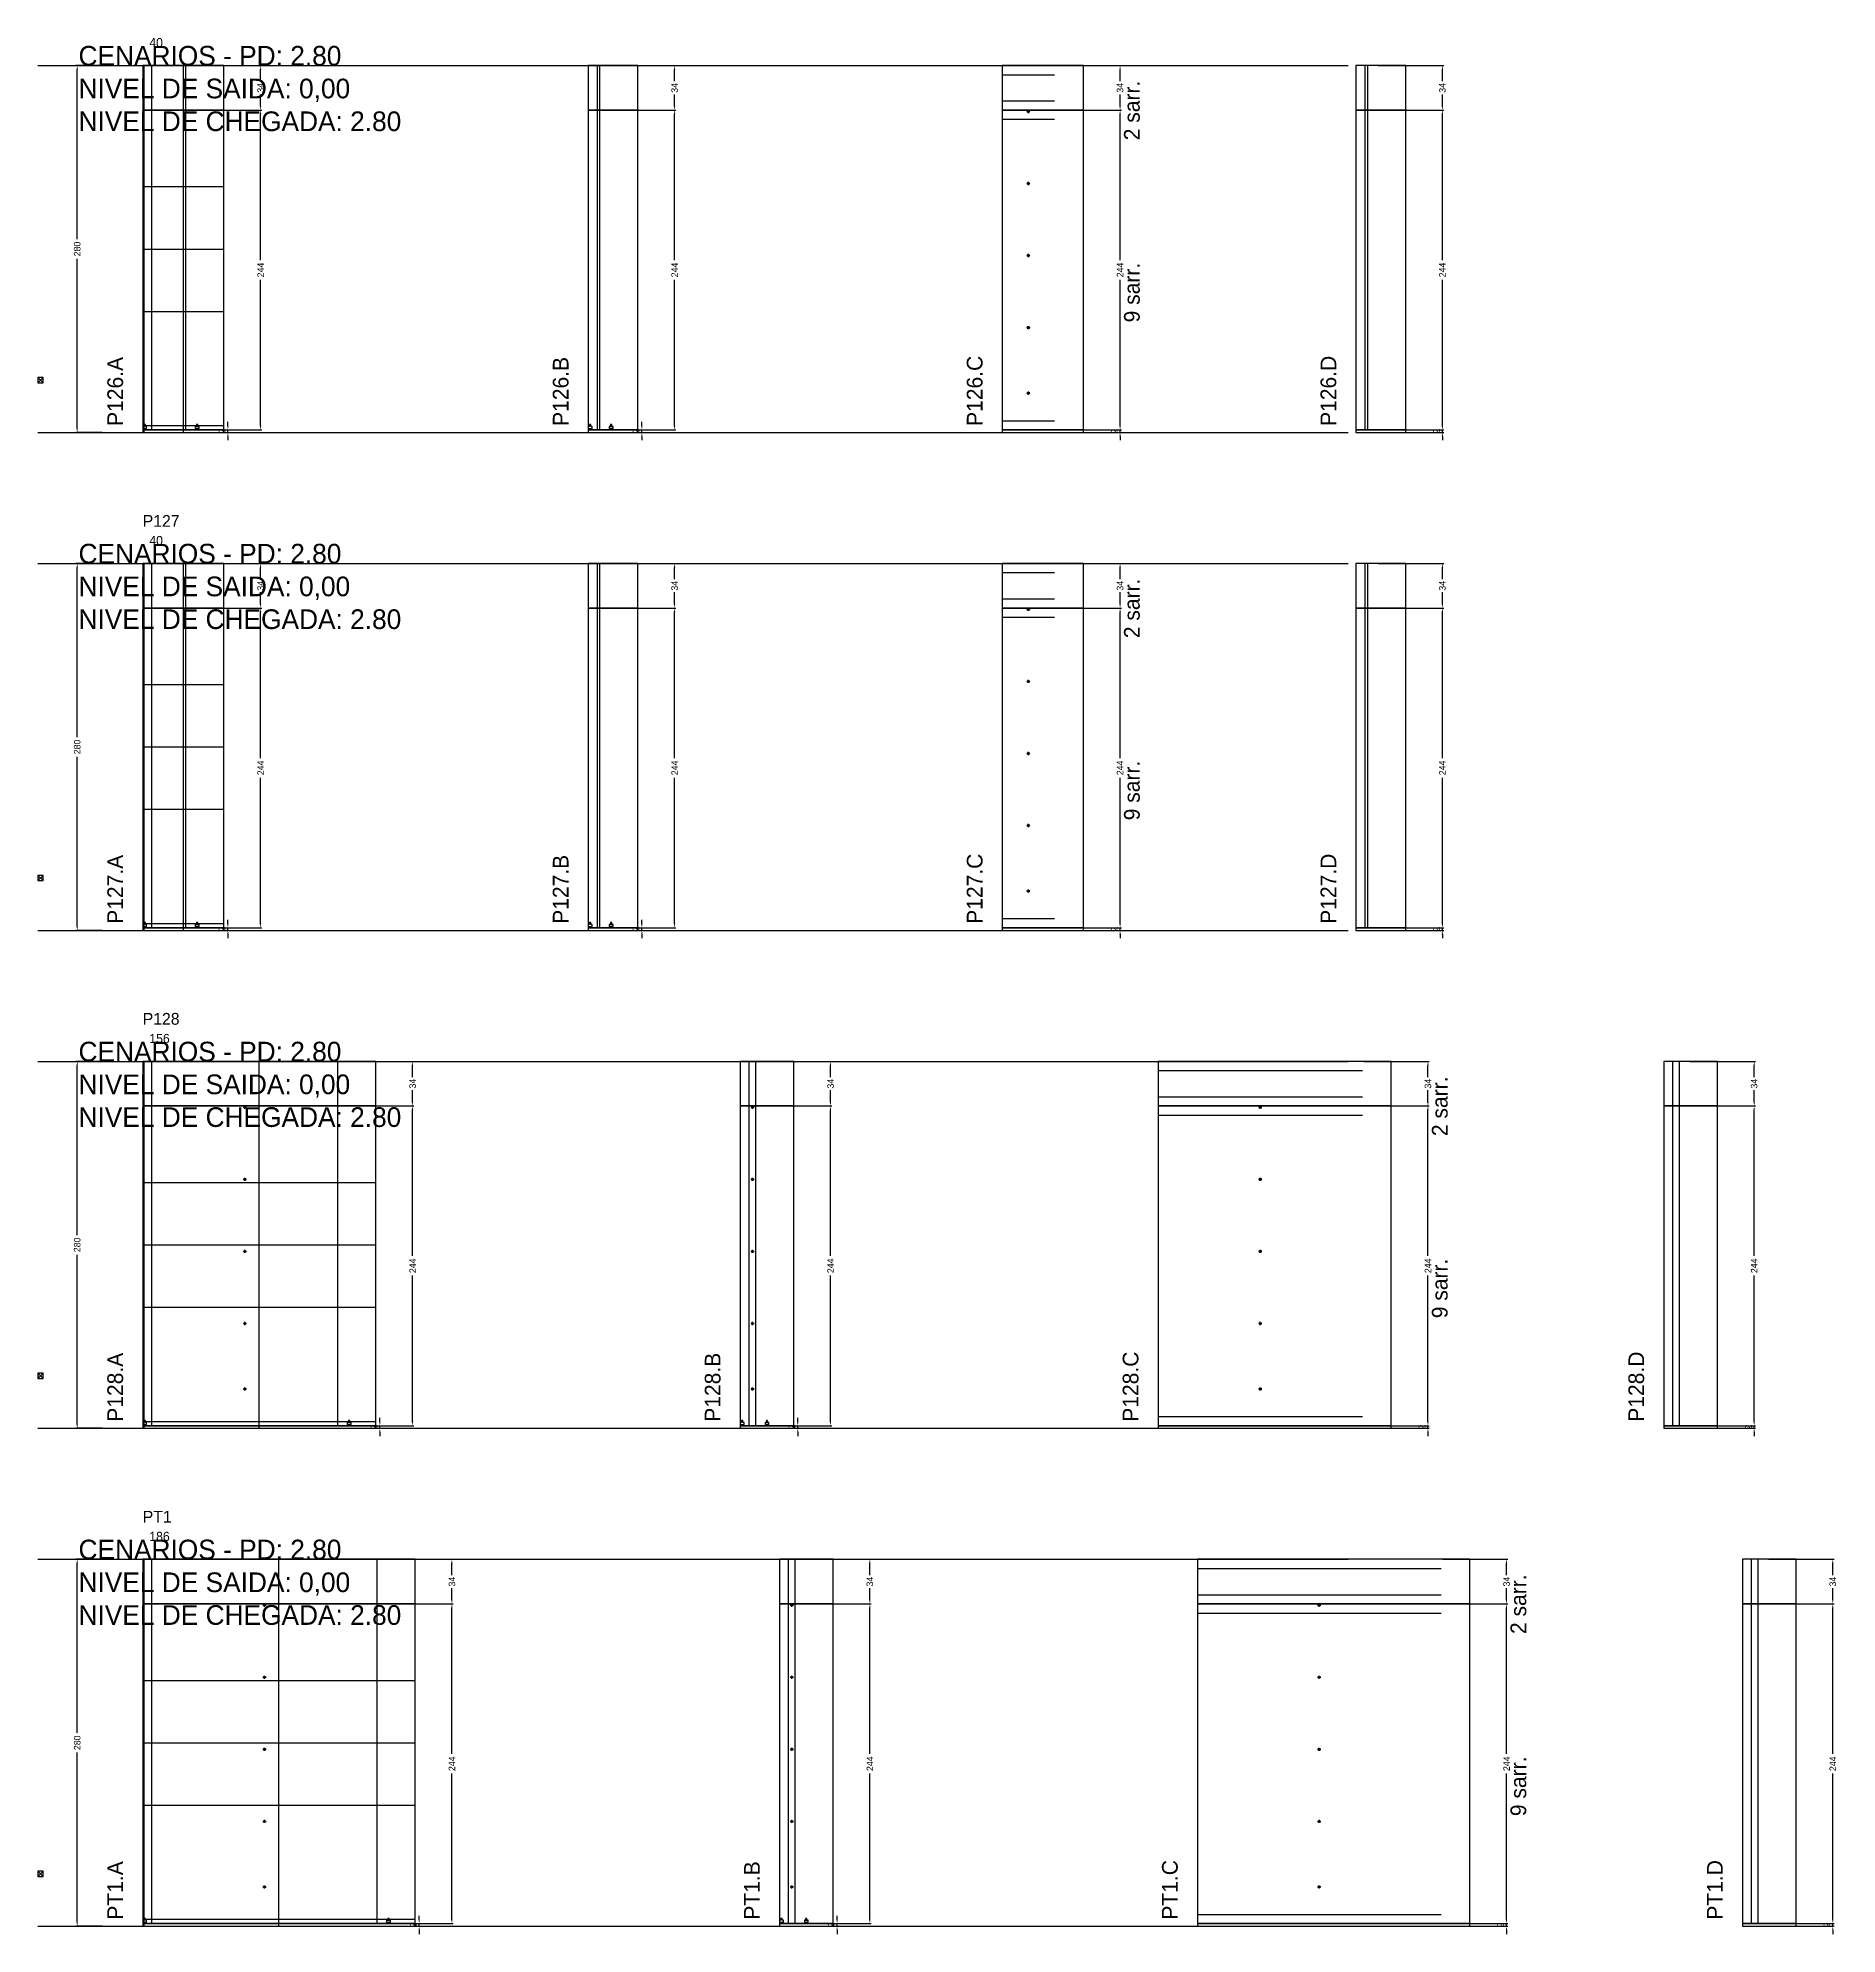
# Model space of a CAD drawing. Header units: centimetres. Extents: x -8500 to 4118, y -39526 to 295.
# Drawn here: x -7000 to -5627, y -34586 to -33139 of the extents above; entities that cross this region are included whole.
import ezdxf

# ---------------------------------------------------------------- set-up
doc = ezdxf.new("R2010")
doc.units = ezdxf.units.CM
doc.linetypes.add('DASHED', pattern=[2, -2])
for name, color, linetype in [('CHAPA', 140, 'Continuous'), ('COTA', 241, 'Continuous'), ('COTAS FURACAO', 16, 'Continuous'), ('Madeira', 30, 'Continuous'), ('MEIO_PONT', 160, 'Continuous'), ('NOMENCLATURA', 7, 'Continuous'), ('Nível', 160, 'Continuous'), ('Painéis', 200, 'Continuous'), ('Perfil Metálico', 150, 'Continuous'), ('SARR_2.2x7', 40, 'Continuous'), ('SARRAFO DE PRESSAO', 200, 'Continuous'), ('texto', 7, 'Continuous'), ('TEXTO_GERAL', 7, 'Continuous')]:
    doc.layers.add(name, color=color, linetype=linetype)
doc.dimstyles.new('PAINEL-NOVA', dxfattribs={"dimtxt": 5, "dimasz": 3, "dimexe": 1, "dimexo": 1, "dimgap": 1, "dimtad": 1, "dimcen": 2.5, "dimazin": 3, "dimtfac": 1, "dimtmove": 0, "dimatfit": 3})

# ---------------------------------------------------------------- blocks, each defined once
blk = doc.blocks.new('_CLOSEDFILLED')
at = {"color": 0, "linetype": 'BYBLOCK'}
blk.add_solid([(-1, 0.16), (0, 0), (-1, -0.16)], dxfattribs=at)
blk = doc.blocks.new('*D2263')
for p, q in [((-6951, -33160), (-6971, -33160)), ((-6970, -33292.5), (-6970, -33163)), ((-6970, -33437), (-6970, -33307.5)), ((-6951, -33440), (-6971, -33440))]:
    blk.add_line(p, q)
at = {"layer": 'Defpoints'}
for p in [(-6950, -33160), (-6970, -33440), (-6950, -33440)]:
    blk.add_point(p, dxfattribs=at)
at = {"layer": 'COTA', "xscale": 3, "yscale": 3}
for p, rotation in [((-6970, -33160), 90), ((-6970, -33440), 270)]:
    blk.add_blockref('_CLOSEDFILLED', p, dxfattribs=dict(at, rotation=rotation))
at = {"layer": 'COTA', "insert": (-6970, -33300), "char_height": 5, "attachment_point": 5, "rotation": 90}
blk.add_mtext('280', dxfattribs=at)
blk = doc.blocks.new('MULDURA')
at = {"layer": 'Paineis'}
for p, q in [((0, 0), (4, 4)), ((4, 0), (0, 4))]:
    blk.add_line(p, q, dxfattribs=at)
blk.add_lwpolyline([(0, 0), (4, 0), (4, 4), (0, 4)], close=True, dxfattribs=at)
blk = doc.blocks.new('*D2265')
for p, q in [((-6879, -33194), (-6829, -33194)), ((-6830, -33308.5), (-6830, -33197)), ((-6830, -33435), (-6830, -33323.5)), ((-6879, -33438), (-6829, -33438))]:
    blk.add_line(p, q)
at = {"layer": 'Defpoints'}
for p in [(-6880, -33194), (-6880, -33438), (-6830, -33438)]:
    blk.add_point(p, dxfattribs=at)
at = {"layer": 'COTA', "xscale": 3, "yscale": 3}
for p, rotation in [((-6830, -33194), 90), ((-6830, -33438), 270)]:
    blk.add_blockref('_CLOSEDFILLED', p, dxfattribs=dict(at, rotation=rotation))
at = {"layer": 'COTA', "insert": (-6830, -33316), "char_height": 5, "attachment_point": 5, "rotation": 90}
blk.add_mtext('244', dxfattribs=at)
blk = doc.blocks.new('*D2266')
for p, q in [((-6879, -33160), (-6829, -33160)), ((-6830, -33172), (-6830, -33163)), ((-6830, -33191), (-6830, -33182)), ((-6879, -33194), (-6829, -33194))]:
    blk.add_line(p, q)
at = {"layer": 'Defpoints'}
for p in [(-6880, -33160), (-6880, -33194), (-6830, -33194)]:
    blk.add_point(p, dxfattribs=at)
at = {"layer": 'COTA', "xscale": 3, "yscale": 3}
for p, rotation in [((-6830, -33160), 90), ((-6830, -33194), 270)]:
    blk.add_blockref('_CLOSEDFILLED', p, dxfattribs=dict(at, rotation=rotation))
at = {"layer": 'COTA', "insert": (-6830, -33177), "char_height": 5, "attachment_point": 5, "rotation": 90}
blk.add_mtext('34', dxfattribs=at)
blk = doc.blocks.new('SLIPTEE')
at = {"layer": 'Paineis'}
blk.add_lwpolyline([(0, 0), (3, 0), (3, 1.5), (2, 1.5), (2, 3), (1, 3), (1, 1.5), (0, 1.5)], close=True, dxfattribs=at)
blk = doc.blocks.new('SLIPTDD')
at = {"layer": 'Paineis'}
blk.add_line((0, 1.5), (3, 1.5), dxfattribs=at)
blk.add_lwpolyline([(0, 0), (3, 0), (3, 1.5), (2, 1.5), (2, 3), (1, 3), (1, 1.5), (0, 1.5)], close=True, dxfattribs=at)
blk = doc.blocks.new('*D2268')
for p, q in [((-6563, -33194), (-6513, -33194)), ((-6514, -33308.5), (-6514, -33197)), ((-6514, -33435), (-6514, -33323.5)), ((-6563, -33438), (-6513, -33438))]:
    blk.add_line(p, q)
at = {"layer": 'Defpoints'}
for p in [(-6564, -33194), (-6564, -33438), (-6514, -33438)]:
    blk.add_point(p, dxfattribs=at)
at = {"layer": 'COTA', "xscale": 3, "yscale": 3}
for p, rotation in [((-6514, -33194), 90), ((-6514, -33438), 270)]:
    blk.add_blockref('_CLOSEDFILLED', p, dxfattribs=dict(at, rotation=rotation))
at = {"layer": 'COTA', "insert": (-6514, -33316), "char_height": 5, "attachment_point": 5, "rotation": 90}
blk.add_mtext('244', dxfattribs=at)
blk = doc.blocks.new('*D2269')
for p, q in [((-6563, -33160), (-6513, -33160)), ((-6514, -33172), (-6514, -33163)), ((-6514, -33191), (-6514, -33182)), ((-6563, -33194), (-6513, -33194))]:
    blk.add_line(p, q)
at = {"layer": 'Defpoints'}
for p in [(-6564, -33160), (-6564, -33194), (-6514, -33194)]:
    blk.add_point(p, dxfattribs=at)
at = {"layer": 'COTA', "xscale": 3, "yscale": 3}
for p, rotation in [((-6514, -33160), 90), ((-6514, -33194), 270)]:
    blk.add_blockref('_CLOSEDFILLED', p, dxfattribs=dict(at, rotation=rotation))
at = {"layer": 'COTA', "insert": (-6514, -33177), "char_height": 5, "attachment_point": 5, "rotation": 90}
blk.add_mtext('34', dxfattribs=at)
blk = doc.blocks.new('*D2271')
for p, q in [((-6223, -33194), (-6173, -33194)), ((-6174, -33308.5), (-6174, -33197)), ((-6174, -33435), (-6174, -33323.5)), ((-6223, -33438), (-6173, -33438))]:
    blk.add_line(p, q)
at = {"layer": 'Defpoints'}
for p in [(-6224, -33194), (-6224, -33438), (-6174, -33438)]:
    blk.add_point(p, dxfattribs=at)
at = {"layer": 'COTA', "xscale": 3, "yscale": 3}
for p, rotation in [((-6174, -33194), 90), ((-6174, -33438), 270)]:
    blk.add_blockref('_CLOSEDFILLED', p, dxfattribs=dict(at, rotation=rotation))
at = {"layer": 'COTA', "insert": (-6174, -33316), "char_height": 5, "attachment_point": 5, "rotation": 90}
blk.add_mtext('244', dxfattribs=at)
blk = doc.blocks.new('*D2272')
for p, q in [((-6223, -33160), (-6173, -33160)), ((-6174, -33172), (-6174, -33163)), ((-6174, -33191), (-6174, -33182)), ((-6223, -33194), (-6173, -33194))]:
    blk.add_line(p, q)
at = {"layer": 'Defpoints'}
for p in [(-6224, -33160), (-6224, -33194), (-6174, -33194)]:
    blk.add_point(p, dxfattribs=at)
at = {"layer": 'COTA', "xscale": 3, "yscale": 3}
for p, rotation in [((-6174, -33160), 90), ((-6174, -33194), 270)]:
    blk.add_blockref('_CLOSEDFILLED', p, dxfattribs=dict(at, rotation=rotation))
at = {"layer": 'COTA', "insert": (-6174, -33177), "char_height": 5, "attachment_point": 5, "rotation": 90}
blk.add_mtext('34', dxfattribs=at)
blk = doc.blocks.new('furacao')
at = {"layer": 'COTAS FURACAO'}
for p, q in [((-1.2, 0), (1.2, 0)), ((0, -1.2), (0, 1.2))]:
    blk.add_line(p, q, dxfattribs=at)
blk.add_circle((0, 0), 0.8, dxfattribs=at)
blk = doc.blocks.new('*D2274')
for p, q in [((-5977, -33194), (-5927, -33194)), ((-5928, -33308.5), (-5928, -33197)), ((-5928, -33435), (-5928, -33323.5)), ((-5977, -33438), (-5927, -33438))]:
    blk.add_line(p, q)
at = {"layer": 'Defpoints'}
for p in [(-5978, -33194), (-5978, -33438), (-5928, -33438)]:
    blk.add_point(p, dxfattribs=at)
at = {"layer": 'COTA', "xscale": 3, "yscale": 3}
for p, rotation in [((-5928, -33194), 90), ((-5928, -33438), 270)]:
    blk.add_blockref('_CLOSEDFILLED', p, dxfattribs=dict(at, rotation=rotation))
at = {"layer": 'COTA', "insert": (-5928, -33316), "char_height": 5, "attachment_point": 5, "rotation": 90}
blk.add_mtext('244', dxfattribs=at)
blk = doc.blocks.new('*D2275')
for p, q in [((-5977, -33160), (-5927, -33160)), ((-5928, -33172), (-5928, -33163)), ((-5928, -33191), (-5928, -33182)), ((-5977, -33194), (-5927, -33194))]:
    blk.add_line(p, q)
at = {"layer": 'Defpoints'}
for p in [(-5978, -33160), (-5978, -33194), (-5928, -33194)]:
    blk.add_point(p, dxfattribs=at)
at = {"layer": 'COTA', "xscale": 3, "yscale": 3}
for p, rotation in [((-5928, -33160), 90), ((-5928, -33194), 270)]:
    blk.add_blockref('_CLOSEDFILLED', p, dxfattribs=dict(at, rotation=rotation))
at = {"layer": 'COTA', "insert": (-5928, -33177), "char_height": 5, "attachment_point": 5, "rotation": 90}
blk.add_mtext('34', dxfattribs=at)
blk = doc.blocks.new('*D2289')
for p, q in [((-6951, -33540), (-6971, -33540)), ((-6970, -33672.5), (-6970, -33543)), ((-6970, -33817), (-6970, -33687.5)), ((-6951, -33820), (-6971, -33820))]:
    blk.add_line(p, q)
at = {"layer": 'Defpoints'}
for p in [(-6950, -33540), (-6970, -33820), (-6950, -33820)]:
    blk.add_point(p, dxfattribs=at)
at = {"layer": 'COTA', "xscale": 3, "yscale": 3}
for p, rotation in [((-6970, -33540), 90), ((-6970, -33820), 270)]:
    blk.add_blockref('_CLOSEDFILLED', p, dxfattribs=dict(at, rotation=rotation))
at = {"layer": 'COTA', "insert": (-6970, -33680), "char_height": 5, "attachment_point": 5, "rotation": 90}
blk.add_mtext('280', dxfattribs=at)
blk = doc.blocks.new('*D2291')
for p, q in [((-6879, -33574), (-6829, -33574)), ((-6830, -33688.5), (-6830, -33577)), ((-6830, -33815), (-6830, -33703.5)), ((-6879, -33818), (-6829, -33818))]:
    blk.add_line(p, q)
at = {"layer": 'Defpoints'}
for p in [(-6880, -33574), (-6880, -33818), (-6830, -33818)]:
    blk.add_point(p, dxfattribs=at)
at = {"layer": 'COTA', "xscale": 3, "yscale": 3}
for p, rotation in [((-6830, -33574), 90), ((-6830, -33818), 270)]:
    blk.add_blockref('_CLOSEDFILLED', p, dxfattribs=dict(at, rotation=rotation))
at = {"layer": 'COTA', "insert": (-6830, -33696), "char_height": 5, "attachment_point": 5, "rotation": 90}
blk.add_mtext('244', dxfattribs=at)
blk = doc.blocks.new('*D2292')
for p, q in [((-6879, -33540), (-6829, -33540)), ((-6830, -33552), (-6830, -33543)), ((-6830, -33571), (-6830, -33562)), ((-6879, -33574), (-6829, -33574))]:
    blk.add_line(p, q)
at = {"layer": 'Defpoints'}
for p in [(-6880, -33540), (-6880, -33574), (-6830, -33574)]:
    blk.add_point(p, dxfattribs=at)
at = {"layer": 'COTA', "xscale": 3, "yscale": 3}
for p, rotation in [((-6830, -33540), 90), ((-6830, -33574), 270)]:
    blk.add_blockref('_CLOSEDFILLED', p, dxfattribs=dict(at, rotation=rotation))
at = {"layer": 'COTA', "insert": (-6830, -33557), "char_height": 5, "attachment_point": 5, "rotation": 90}
blk.add_mtext('34', dxfattribs=at)
blk = doc.blocks.new('*D2294')
for p, q in [((-6563, -33574), (-6513, -33574)), ((-6514, -33688.5), (-6514, -33577)), ((-6514, -33815), (-6514, -33703.5)), ((-6563, -33818), (-6513, -33818))]:
    blk.add_line(p, q)
at = {"layer": 'Defpoints'}
for p in [(-6564, -33574), (-6564, -33818), (-6514, -33818)]:
    blk.add_point(p, dxfattribs=at)
at = {"layer": 'COTA', "xscale": 3, "yscale": 3}
for p, rotation in [((-6514, -33574), 90), ((-6514, -33818), 270)]:
    blk.add_blockref('_CLOSEDFILLED', p, dxfattribs=dict(at, rotation=rotation))
at = {"layer": 'COTA', "insert": (-6514, -33696), "char_height": 5, "attachment_point": 5, "rotation": 90}
blk.add_mtext('244', dxfattribs=at)
blk = doc.blocks.new('*D2295')
for p, q in [((-6563, -33540), (-6513, -33540)), ((-6514, -33552), (-6514, -33543)), ((-6514, -33571), (-6514, -33562)), ((-6563, -33574), (-6513, -33574))]:
    blk.add_line(p, q)
at = {"layer": 'Defpoints'}
for p in [(-6564, -33540), (-6564, -33574), (-6514, -33574)]:
    blk.add_point(p, dxfattribs=at)
at = {"layer": 'COTA', "xscale": 3, "yscale": 3}
for p, rotation in [((-6514, -33540), 90), ((-6514, -33574), 270)]:
    blk.add_blockref('_CLOSEDFILLED', p, dxfattribs=dict(at, rotation=rotation))
at = {"layer": 'COTA', "insert": (-6514, -33557), "char_height": 5, "attachment_point": 5, "rotation": 90}
blk.add_mtext('34', dxfattribs=at)
blk = doc.blocks.new('*D2297')
for p, q in [((-6223, -33574), (-6173, -33574)), ((-6174, -33688.5), (-6174, -33577)), ((-6174, -33815), (-6174, -33703.5)), ((-6223, -33818), (-6173, -33818))]:
    blk.add_line(p, q)
at = {"layer": 'Defpoints'}
for p in [(-6224, -33574), (-6224, -33818), (-6174, -33818)]:
    blk.add_point(p, dxfattribs=at)
at = {"layer": 'COTA', "xscale": 3, "yscale": 3}
for p, rotation in [((-6174, -33574), 90), ((-6174, -33818), 270)]:
    blk.add_blockref('_CLOSEDFILLED', p, dxfattribs=dict(at, rotation=rotation))
at = {"layer": 'COTA', "insert": (-6174, -33696), "char_height": 5, "attachment_point": 5, "rotation": 90}
blk.add_mtext('244', dxfattribs=at)
blk = doc.blocks.new('*D2298')
for p, q in [((-6223, -33540), (-6173, -33540)), ((-6174, -33552), (-6174, -33543)), ((-6174, -33571), (-6174, -33562)), ((-6223, -33574), (-6173, -33574))]:
    blk.add_line(p, q)
at = {"layer": 'Defpoints'}
for p in [(-6224, -33540), (-6224, -33574), (-6174, -33574)]:
    blk.add_point(p, dxfattribs=at)
at = {"layer": 'COTA', "xscale": 3, "yscale": 3}
for p, rotation in [((-6174, -33540), 90), ((-6174, -33574), 270)]:
    blk.add_blockref('_CLOSEDFILLED', p, dxfattribs=dict(at, rotation=rotation))
at = {"layer": 'COTA', "insert": (-6174, -33557), "char_height": 5, "attachment_point": 5, "rotation": 90}
blk.add_mtext('34', dxfattribs=at)
blk = doc.blocks.new('*D2300')
for p, q in [((-5977, -33574), (-5927, -33574)), ((-5928, -33688.5), (-5928, -33577)), ((-5928, -33815), (-5928, -33703.5)), ((-5977, -33818), (-5927, -33818))]:
    blk.add_line(p, q)
at = {"layer": 'Defpoints'}
for p in [(-5978, -33574), (-5978, -33818), (-5928, -33818)]:
    blk.add_point(p, dxfattribs=at)
at = {"layer": 'COTA', "xscale": 3, "yscale": 3}
for p, rotation in [((-5928, -33574), 90), ((-5928, -33818), 270)]:
    blk.add_blockref('_CLOSEDFILLED', p, dxfattribs=dict(at, rotation=rotation))
at = {"layer": 'COTA', "insert": (-5928, -33696), "char_height": 5, "attachment_point": 5, "rotation": 90}
blk.add_mtext('244', dxfattribs=at)
blk = doc.blocks.new('*D2301')
for p, q in [((-5977, -33540), (-5927, -33540)), ((-5928, -33552), (-5928, -33543)), ((-5928, -33571), (-5928, -33562)), ((-5977, -33574), (-5927, -33574))]:
    blk.add_line(p, q)
at = {"layer": 'Defpoints'}
for p in [(-5978, -33540), (-5978, -33574), (-5928, -33574)]:
    blk.add_point(p, dxfattribs=at)
at = {"layer": 'COTA', "xscale": 3, "yscale": 3}
for p, rotation in [((-5928, -33540), 90), ((-5928, -33574), 270)]:
    blk.add_blockref('_CLOSEDFILLED', p, dxfattribs=dict(at, rotation=rotation))
at = {"layer": 'COTA', "insert": (-5928, -33557), "char_height": 5, "attachment_point": 5, "rotation": 90}
blk.add_mtext('34', dxfattribs=at)
blk = doc.blocks.new('*D2315')
for p, q in [((-6951, -33920), (-6971, -33920)), ((-6970, -34052.5), (-6970, -33923)), ((-6970, -34197), (-6970, -34067.5)), ((-6951, -34200), (-6971, -34200))]:
    blk.add_line(p, q)
at = {"layer": 'Defpoints'}
for p in [(-6950, -33920), (-6970, -34200), (-6950, -34200)]:
    blk.add_point(p, dxfattribs=at)
at = {"layer": 'COTA', "xscale": 3, "yscale": 3}
for p, rotation in [((-6970, -33920), 90), ((-6970, -34200), 270)]:
    blk.add_blockref('_CLOSEDFILLED', p, dxfattribs=dict(at, rotation=rotation))
at = {"layer": 'COTA', "insert": (-6970, -34060), "char_height": 5, "attachment_point": 5, "rotation": 90}
blk.add_mtext('280', dxfattribs=at)
blk = doc.blocks.new('*D2317')
for p, q in [((-6763, -33954), (-6713, -33954)), ((-6714, -34068.5), (-6714, -33957)), ((-6714, -34195), (-6714, -34083.5)), ((-6763, -34198), (-6713, -34198))]:
    blk.add_line(p, q)
at = {"layer": 'Defpoints'}
for p in [(-6764, -33954), (-6764, -34198), (-6714, -34198)]:
    blk.add_point(p, dxfattribs=at)
at = {"layer": 'COTA', "xscale": 3, "yscale": 3}
for p, rotation in [((-6714, -33954), 90), ((-6714, -34198), 270)]:
    blk.add_blockref('_CLOSEDFILLED', p, dxfattribs=dict(at, rotation=rotation))
at = {"layer": 'COTA', "insert": (-6714, -34076), "char_height": 5, "attachment_point": 5, "rotation": 90}
blk.add_mtext('244', dxfattribs=at)
blk = doc.blocks.new('*D2318')
for p, q in [((-6763, -33920), (-6713, -33920)), ((-6714, -33932), (-6714, -33923)), ((-6714, -33951), (-6714, -33942)), ((-6763, -33954), (-6713, -33954))]:
    blk.add_line(p, q)
at = {"layer": 'Defpoints'}
for p in [(-6764, -33920), (-6764, -33954), (-6714, -33954)]:
    blk.add_point(p, dxfattribs=at)
at = {"layer": 'COTA', "xscale": 3, "yscale": 3}
for p, rotation in [((-6714, -33920), 90), ((-6714, -33954), 270)]:
    blk.add_blockref('_CLOSEDFILLED', p, dxfattribs=dict(at, rotation=rotation))
at = {"layer": 'COTA', "insert": (-6714, -33937), "char_height": 5, "attachment_point": 5, "rotation": 90}
blk.add_mtext('34', dxfattribs=at)
blk = doc.blocks.new('*D2320')
for p, q in [((-6444, -33954), (-6394, -33954)), ((-6395, -34068.5), (-6395, -33957)), ((-6395, -34195), (-6395, -34083.5)), ((-6444, -34198), (-6394, -34198))]:
    blk.add_line(p, q)
at = {"layer": 'Defpoints'}
for p in [(-6445, -33954), (-6445, -34198), (-6395, -34198)]:
    blk.add_point(p, dxfattribs=at)
at = {"layer": 'COTA', "xscale": 3, "yscale": 3}
for p, rotation in [((-6395, -33954), 90), ((-6395, -34198), 270)]:
    blk.add_blockref('_CLOSEDFILLED', p, dxfattribs=dict(at, rotation=rotation))
at = {"layer": 'COTA', "insert": (-6395, -34076), "char_height": 5, "attachment_point": 5, "rotation": 90}
blk.add_mtext('244', dxfattribs=at)
blk = doc.blocks.new('*D2321')
for p, q in [((-6444, -33920), (-6394, -33920)), ((-6395, -33932), (-6395, -33923)), ((-6395, -33951), (-6395, -33942)), ((-6444, -33954), (-6394, -33954))]:
    blk.add_line(p, q)
at = {"layer": 'Defpoints'}
for p in [(-6445, -33920), (-6445, -33954), (-6395, -33954)]:
    blk.add_point(p, dxfattribs=at)
at = {"layer": 'COTA', "xscale": 3, "yscale": 3}
for p, rotation in [((-6395, -33920), 90), ((-6395, -33954), 270)]:
    blk.add_blockref('_CLOSEDFILLED', p, dxfattribs=dict(at, rotation=rotation))
at = {"layer": 'COTA', "insert": (-6395, -33937), "char_height": 5, "attachment_point": 5, "rotation": 90}
blk.add_mtext('34', dxfattribs=at)
blk = doc.blocks.new('*D2323')
for p, q in [((-5988, -33954), (-5938, -33954)), ((-5939, -34068.5), (-5939, -33957)), ((-5939, -34195), (-5939, -34083.5)), ((-5988, -34198), (-5938, -34198))]:
    blk.add_line(p, q)
at = {"layer": 'Defpoints'}
for p in [(-5989, -33954), (-5989, -34198), (-5939, -34198)]:
    blk.add_point(p, dxfattribs=at)
at = {"layer": 'COTA', "xscale": 3, "yscale": 3}
for p, rotation in [((-5939, -33954), 90), ((-5939, -34198), 270)]:
    blk.add_blockref('_CLOSEDFILLED', p, dxfattribs=dict(at, rotation=rotation))
at = {"layer": 'COTA', "insert": (-5939, -34076), "char_height": 5, "attachment_point": 5, "rotation": 90}
blk.add_mtext('244', dxfattribs=at)
blk = doc.blocks.new('*D2324')
for p, q in [((-5988, -33920), (-5938, -33920)), ((-5939, -33932), (-5939, -33923)), ((-5939, -33951), (-5939, -33942)), ((-5988, -33954), (-5938, -33954))]:
    blk.add_line(p, q)
at = {"layer": 'Defpoints'}
for p in [(-5989, -33920), (-5989, -33954), (-5939, -33954)]:
    blk.add_point(p, dxfattribs=at)
at = {"layer": 'COTA', "xscale": 3, "yscale": 3}
for p, rotation in [((-5939, -33920), 90), ((-5939, -33954), 270)]:
    blk.add_blockref('_CLOSEDFILLED', p, dxfattribs=dict(at, rotation=rotation))
at = {"layer": 'COTA', "insert": (-5939, -33937), "char_height": 5, "attachment_point": 5, "rotation": 90}
blk.add_mtext('34', dxfattribs=at)
blk = doc.blocks.new('*D2326')
for p, q in [((-5739, -33954), (-5689, -33954)), ((-5690, -34068.5), (-5690, -33957)), ((-5690, -34195), (-5690, -34083.5)), ((-5739, -34198), (-5689, -34198))]:
    blk.add_line(p, q)
at = {"layer": 'Defpoints'}
for p in [(-5740, -33954), (-5740, -34198), (-5690, -34198)]:
    blk.add_point(p, dxfattribs=at)
at = {"layer": 'COTA', "xscale": 3, "yscale": 3}
for p, rotation in [((-5690, -33954), 90), ((-5690, -34198), 270)]:
    blk.add_blockref('_CLOSEDFILLED', p, dxfattribs=dict(at, rotation=rotation))
at = {"layer": 'COTA', "insert": (-5690, -34076), "char_height": 5, "attachment_point": 5, "rotation": 90}
blk.add_mtext('244', dxfattribs=at)
blk = doc.blocks.new('*D2327')
for p, q in [((-5739, -33920), (-5689, -33920)), ((-5690, -33932), (-5690, -33923)), ((-5690, -33951), (-5690, -33942)), ((-5739, -33954), (-5689, -33954))]:
    blk.add_line(p, q)
at = {"layer": 'Defpoints'}
for p in [(-5740, -33920), (-5740, -33954), (-5690, -33954)]:
    blk.add_point(p, dxfattribs=at)
at = {"layer": 'COTA', "xscale": 3, "yscale": 3}
for p, rotation in [((-5690, -33920), 90), ((-5690, -33954), 270)]:
    blk.add_blockref('_CLOSEDFILLED', p, dxfattribs=dict(at, rotation=rotation))
at = {"layer": 'COTA', "insert": (-5690, -33937), "char_height": 5, "attachment_point": 5, "rotation": 90}
blk.add_mtext('34', dxfattribs=at)
blk = doc.blocks.new('*D2341')
for p, q in [((-6951, -34300), (-6971, -34300)), ((-6970, -34432.5), (-6970, -34303)), ((-6970, -34577), (-6970, -34447.5)), ((-6951, -34580), (-6971, -34580))]:
    blk.add_line(p, q)
at = {"layer": 'Defpoints'}
for p in [(-6950, -34300), (-6970, -34580), (-6950, -34580)]:
    blk.add_point(p, dxfattribs=at)
at = {"layer": 'COTA', "xscale": 3, "yscale": 3}
for p, rotation in [((-6970, -34300), 90), ((-6970, -34580), 270)]:
    blk.add_blockref('_CLOSEDFILLED', p, dxfattribs=dict(at, rotation=rotation))
at = {"layer": 'COTA', "insert": (-6970, -34440), "char_height": 5, "attachment_point": 5, "rotation": 90}
blk.add_mtext('280', dxfattribs=at)
blk = doc.blocks.new('*D2343')
for p, q in [((-6733, -34334), (-6683, -34334)), ((-6684, -34448.5), (-6684, -34337)), ((-6684, -34575), (-6684, -34463.5)), ((-6733, -34578), (-6683, -34578))]:
    blk.add_line(p, q)
at = {"layer": 'Defpoints'}
for p in [(-6734, -34334), (-6734, -34578), (-6684, -34578)]:
    blk.add_point(p, dxfattribs=at)
at = {"layer": 'COTA', "xscale": 3, "yscale": 3}
for p, rotation in [((-6684, -34334), 90), ((-6684, -34578), 270)]:
    blk.add_blockref('_CLOSEDFILLED', p, dxfattribs=dict(at, rotation=rotation))
at = {"layer": 'COTA', "insert": (-6684, -34456), "char_height": 5, "attachment_point": 5, "rotation": 90}
blk.add_mtext('244', dxfattribs=at)
blk = doc.blocks.new('*D2344')
for p, q in [((-6733, -34300), (-6683, -34300)), ((-6684, -34312), (-6684, -34303)), ((-6684, -34331), (-6684, -34322)), ((-6733, -34334), (-6683, -34334))]:
    blk.add_line(p, q)
at = {"layer": 'Defpoints'}
for p in [(-6734, -34300), (-6734, -34334), (-6684, -34334)]:
    blk.add_point(p, dxfattribs=at)
at = {"layer": 'COTA', "xscale": 3, "yscale": 3}
for p, rotation in [((-6684, -34300), 90), ((-6684, -34334), 270)]:
    blk.add_blockref('_CLOSEDFILLED', p, dxfattribs=dict(at, rotation=rotation))
at = {"layer": 'COTA', "insert": (-6684, -34317), "char_height": 5, "attachment_point": 5, "rotation": 90}
blk.add_mtext('34', dxfattribs=at)
blk = doc.blocks.new('*D2346')
for p, q in [((-6414, -34334), (-6364, -34334)), ((-6365, -34448.5), (-6365, -34337)), ((-6365, -34575), (-6365, -34463.5)), ((-6414, -34578), (-6364, -34578))]:
    blk.add_line(p, q)
at = {"layer": 'Defpoints'}
for p in [(-6415, -34334), (-6415, -34578), (-6365, -34578)]:
    blk.add_point(p, dxfattribs=at)
at = {"layer": 'COTA', "xscale": 3, "yscale": 3}
for p, rotation in [((-6365, -34334), 90), ((-6365, -34578), 270)]:
    blk.add_blockref('_CLOSEDFILLED', p, dxfattribs=dict(at, rotation=rotation))
at = {"layer": 'COTA', "insert": (-6365, -34456), "char_height": 5, "attachment_point": 5, "rotation": 90}
blk.add_mtext('244', dxfattribs=at)
blk = doc.blocks.new('*D2347')
for p, q in [((-6414, -34300), (-6364, -34300)), ((-6365, -34312), (-6365, -34303)), ((-6365, -34331), (-6365, -34322)), ((-6414, -34334), (-6364, -34334))]:
    blk.add_line(p, q)
at = {"layer": 'Defpoints'}
for p in [(-6415, -34300), (-6415, -34334), (-6365, -34334)]:
    blk.add_point(p, dxfattribs=at)
at = {"layer": 'COTA', "xscale": 3, "yscale": 3}
for p, rotation in [((-6365, -34300), 90), ((-6365, -34334), 270)]:
    blk.add_blockref('_CLOSEDFILLED', p, dxfattribs=dict(at, rotation=rotation))
at = {"layer": 'COTA', "insert": (-6365, -34317), "char_height": 5, "attachment_point": 5, "rotation": 90}
blk.add_mtext('34', dxfattribs=at)
blk = doc.blocks.new('*D2349')
for p, q in [((-5928, -34334), (-5878, -34334)), ((-5879, -34448.5), (-5879, -34337)), ((-5879, -34575), (-5879, -34463.5)), ((-5928, -34578), (-5878, -34578))]:
    blk.add_line(p, q)
at = {"layer": 'Defpoints'}
for p in [(-5929, -34334), (-5929, -34578), (-5879, -34578)]:
    blk.add_point(p, dxfattribs=at)
at = {"layer": 'COTA', "xscale": 3, "yscale": 3}
for p, rotation in [((-5879, -34334), 90), ((-5879, -34578), 270)]:
    blk.add_blockref('_CLOSEDFILLED', p, dxfattribs=dict(at, rotation=rotation))
at = {"layer": 'COTA', "insert": (-5879, -34456), "char_height": 5, "attachment_point": 5, "rotation": 90}
blk.add_mtext('244', dxfattribs=at)
blk = doc.blocks.new('*D2350')
for p, q in [((-5928, -34300), (-5878, -34300)), ((-5879, -34312), (-5879, -34303)), ((-5879, -34331), (-5879, -34322)), ((-5928, -34334), (-5878, -34334))]:
    blk.add_line(p, q)
at = {"layer": 'Defpoints'}
for p in [(-5929, -34300), (-5929, -34334), (-5879, -34334)]:
    blk.add_point(p, dxfattribs=at)
at = {"layer": 'COTA', "xscale": 3, "yscale": 3}
for p, rotation in [((-5879, -34300), 90), ((-5879, -34334), 270)]:
    blk.add_blockref('_CLOSEDFILLED', p, dxfattribs=dict(at, rotation=rotation))
at = {"layer": 'COTA', "insert": (-5879, -34317), "char_height": 5, "attachment_point": 5, "rotation": 90}
blk.add_mtext('34', dxfattribs=at)
blk = doc.blocks.new('*D2352')
for p, q in [((-5679, -34334), (-5629, -34334)), ((-5630, -34448.5), (-5630, -34337)), ((-5630, -34575), (-5630, -34463.5)), ((-5679, -34578), (-5629, -34578))]:
    blk.add_line(p, q)
at = {"layer": 'Defpoints'}
for p in [(-5680, -34334), (-5680, -34578), (-5630, -34578)]:
    blk.add_point(p, dxfattribs=at)
at = {"layer": 'COTA', "xscale": 3, "yscale": 3}
for p, rotation in [((-5630, -34334), 90), ((-5630, -34578), 270)]:
    blk.add_blockref('_CLOSEDFILLED', p, dxfattribs=dict(at, rotation=rotation))
at = {"layer": 'COTA', "insert": (-5630, -34456), "char_height": 5, "attachment_point": 5, "rotation": 90}
blk.add_mtext('244', dxfattribs=at)
blk = doc.blocks.new('*D2353')
for p, q in [((-5679, -34300), (-5629, -34300)), ((-5630, -34312), (-5630, -34303)), ((-5630, -34331), (-5630, -34322)), ((-5679, -34334), (-5629, -34334))]:
    blk.add_line(p, q)
at = {"layer": 'Defpoints'}
for p in [(-5680, -34300), (-5680, -34334), (-5630, -34334)]:
    blk.add_point(p, dxfattribs=at)
at = {"layer": 'COTA', "xscale": 3, "yscale": 3}
for p, rotation in [((-5630, -34300), 90), ((-5630, -34334), 270)]:
    blk.add_blockref('_CLOSEDFILLED', p, dxfattribs=dict(at, rotation=rotation))
at = {"layer": 'COTA', "insert": (-5630, -34317), "char_height": 5, "attachment_point": 5, "rotation": 90}
blk.add_mtext('34', dxfattribs=at)

msp = doc.modelspace()

# ---------------------------------------------------------------- linework, layer by layer
at = {"layer": 'CHAPA'}
for points in [[(-6920, -33440), (-6918.8, -33440), (-6918.8, -33160), (-6920, -33160)], [(-6920, -33820), (-6918.8, -33820), (-6918.8, -33540), (-6920, -33540)], [(-6920, -34200), (-6918.8, -34200), (-6918.8, -33920), (-6920, -33920)], [(-6920, -34580), (-6918.8, -34580), (-6918.8, -34300), (-6920, -34300)]]:
    msp.add_lwpolyline(points, close=True, dxfattribs=at)
at = {"layer": 'Madeira'}
for points in [[(-6920, -33252.4), (-6858, -33252.4)], [(-6920, -33347.6), (-6858, -33347.6)], [(-6920, -33632.4), (-6858, -33632.4)], [(-6920, -33727.6), (-6858, -33727.6)], [(-6920, -34012.4), (-6742, -34012.4)], [(-6920, -34107.6), (-6742, -34107.6)], [(-6920, -34392.4), (-6712, -34392.4)], [(-6920, -34487.6), (-6712, -34487.6)]]:
    msp.add_lwpolyline(points, dxfattribs=at)
at = {"layer": 'MEIO_PONT'}
for points in [[(-6920, -33300), (-6858, -33300)], [(-6920, -33680), (-6858, -33680)], [(-6920, -34060), (-6742, -34060)], [(-6920, -34440), (-6712, -34440)]]:
    msp.add_lwpolyline(points, dxfattribs=at)
at = {"layer": 'Nível', "linetype": 'DASHED'}
for points in [[(-7000, -33160), (-6000, -33160)], [(-7000, -33440), (-6000, -33440)], [(-7000, -33540), (-6000, -33540)], [(-7000, -33820), (-6000, -33820)], [(-7000, -33920), (-6000, -33920)], [(-7000, -34200), (-6000, -34200)], [(-7000, -34300), (-6000, -34300)], [(-7000, -34580), (-6000, -34580)]]:
    msp.add_lwpolyline(points, dxfattribs=at)
at = {"layer": 'Painéis'}
for points in [[(-6920, -33194), (-6858, -33194), (-6858, -33160), (-6920, -33160)], [(-6920, -33440), (-6858, -33440), (-6858, -33160), (-6920, -33160)], [(-6580, -33194), (-6542, -33194), (-6542, -33160), (-6580, -33160)], [(-6264, -33194), (-6202, -33194), (-6202, -33160), (-6264, -33160)], [(-5994, -33194), (-5956, -33194), (-5956, -33160), (-5994, -33160)], [(-6920, -33438), (-6858, -33438), (-6858, -33194), (-6920, -33194)], [(-6580, -33438), (-6542, -33438), (-6542, -33194), (-6580, -33194)], [(-6264, -33438), (-6202, -33438), (-6202, -33194), (-6264, -33194)], [(-5994, -33438), (-5956, -33438), (-5956, -33194), (-5994, -33194)], [(-6920, -33440), (-6858, -33440), (-6858, -33438), (-6920, -33438)], [(-6580, -33440), (-6542, -33440), (-6542, -33438), (-6580, -33438)], [(-6264, -33440), (-6202, -33440), (-6202, -33438), (-6264, -33438)], [(-5994, -33440), (-5956, -33440), (-5956, -33438), (-5994, -33438)], [(-6920, -33574), (-6858, -33574), (-6858, -33540), (-6920, -33540)], [(-6920, -33820), (-6858, -33820), (-6858, -33540), (-6920, -33540)], [(-6580, -33574), (-6542, -33574), (-6542, -33540), (-6580, -33540)], [(-6264, -33574), (-6202, -33574), (-6202, -33540), (-6264, -33540)], [(-5994, -33574), (-5956, -33574), (-5956, -33540), (-5994, -33540)], [(-6920, -33818), (-6858, -33818), (-6858, -33574), (-6920, -33574)], [(-6580, -33818), (-6542, -33818), (-6542, -33574), (-6580, -33574)], [(-6264, -33818), (-6202, -33818), (-6202, -33574), (-6264, -33574)], [(-5994, -33818), (-5956, -33818), (-5956, -33574), (-5994, -33574)], [(-6920, -33820), (-6858, -33820), (-6858, -33818), (-6920, -33818)], [(-6580, -33820), (-6542, -33820), (-6542, -33818), (-6580, -33818)], [(-6264, -33820), (-6202, -33820), (-6202, -33818), (-6264, -33818)], [(-5994, -33820), (-5956, -33820), (-5956, -33818), (-5994, -33818)], [(-6920, -33954), (-6742, -33954), (-6742, -33920), (-6920, -33920)], [(-6920, -34200), (-6742, -34200), (-6742, -33920), (-6920, -33920)], [(-6464, -33954), (-6423, -33954), (-6423, -33920), (-6464, -33920)], [(-6145, -33954), (-5967, -33954), (-5967, -33920), (-6145, -33920)], [(-5759, -33954), (-5718, -33954), (-5718, -33920), (-5759, -33920)], [(-6920, -34198), (-6742, -34198), (-6742, -33954), (-6920, -33954)], [(-6464, -34198), (-6423, -34198), (-6423, -33954), (-6464, -33954)], [(-6145, -34198), (-5967, -34198), (-5967, -33954), (-6145, -33954)], [(-5759, -34198), (-5718, -34198), (-5718, -33954), (-5759, -33954)], [(-6920, -34200), (-6742, -34200), (-6742, -34198), (-6920, -34198)], [(-6464, -34200), (-6423, -34200), (-6423, -34198), (-6464, -34198)], [(-6145, -34200), (-5967, -34200), (-5967, -34198), (-6145, -34198)], [(-5759, -34200), (-5718, -34200), (-5718, -34198), (-5759, -34198)], [(-6920, -34334), (-6712, -34334), (-6712, -34300), (-6920, -34300)], [(-6920, -34580), (-6712, -34580), (-6712, -34300), (-6920, -34300)], [(-6434, -34334), (-6393, -34334), (-6393, -34300), (-6434, -34300)], [(-6115, -34334), (-5907, -34334), (-5907, -34300), (-6115, -34300)], [(-5699, -34334), (-5658, -34334), (-5658, -34300), (-5699, -34300)], [(-6920, -34578), (-6712, -34578), (-6712, -34334), (-6920, -34334)], [(-6434, -34578), (-6393, -34578), (-6393, -34334), (-6434, -34334)], [(-6115, -34578), (-5907, -34578), (-5907, -34334), (-6115, -34334)], [(-5699, -34578), (-5658, -34578), (-5658, -34334), (-5699, -34334)], [(-6920, -34580), (-6712, -34580), (-6712, -34578), (-6920, -34578)], [(-6434, -34580), (-6393, -34580), (-6393, -34578), (-6434, -34578)], [(-6115, -34580), (-5907, -34580), (-5907, -34578), (-6115, -34578)], [(-5699, -34580), (-5658, -34580), (-5658, -34578), (-5699, -34578)]]:
    msp.add_lwpolyline(points, close=True, dxfattribs=at)
at = {"layer": 'Perfil Metálico'}
for p, q in [((-6889, -33440), (-6889, -33160)), ((-6889, -33820), (-6889, -33540)), ((-6831, -34200), (-6831, -33920)), ((-6816, -34580), (-6816, -34300))]:
    msp.add_line(p, q, dxfattribs=at)
at = {"layer": 'SARR_2.2x7'}
for points in [[(-6913, -33194), (-6913, -33160)], [(-6887, -33194), (-6887, -33160)], [(-6573, -33194), (-6573, -33160)], [(-6571, -33194), (-6571, -33160)], [(-6264, -33167), (-6224, -33167)], [(-5987, -33194), (-5987, -33160)], [(-5985, -33194), (-5985, -33160)], [(-6264, -33187), (-6224, -33187)], [(-6264, -33201), (-6224, -33201)], [(-6264, -33431), (-6224, -33431)], [(-6913, -33574), (-6913, -33540)], [(-6887, -33574), (-6887, -33540)], [(-6573, -33574), (-6573, -33540)], [(-6571, -33574), (-6571, -33540)], [(-5987, -33574), (-5987, -33540)], [(-5985, -33574), (-5985, -33540)], [(-6264, -33547), (-6224, -33547)], [(-6264, -33567), (-6224, -33567)], [(-6264, -33581), (-6224, -33581)], [(-6264, -33811), (-6224, -33811)], [(-6913, -33954), (-6913, -33920)], [(-6771, -33954), (-6771, -33920)], [(-6457, -33954), (-6457, -33920)], [(-6452, -33954), (-6452, -33920)], [(-5752, -33954), (-5752, -33920)], [(-5747, -33954), (-5747, -33920)], [(-6145, -33927), (-5989, -33927)], [(-6145, -33947), (-5989, -33947)], [(-6145, -33961), (-5989, -33961)], [(-6145, -34191), (-5989, -34191)], [(-6913, -34334), (-6913, -34300)], [(-6741, -34334), (-6741, -34300)], [(-6427, -34334), (-6427, -34300)], [(-6422, -34334), (-6422, -34300)], [(-6115, -34307), (-5929, -34307)], [(-5692, -34334), (-5692, -34300)], [(-5687, -34334), (-5687, -34300)], [(-6115, -34327), (-5929, -34327)], [(-6115, -34341), (-5929, -34341)], [(-6115, -34571), (-5929, -34571)]]:
    msp.add_lwpolyline(points, dxfattribs=at)
at = {"layer": 'SARR_2.2x7', "linetype": 'DASHED'}
for points in [[(-6913, -33438), (-6913, -33194)], [(-6887, -33438), (-6887, -33194)], [(-6573, -33438), (-6573, -33194)], [(-6571, -33438), (-6571, -33194)], [(-5987, -33438), (-5987, -33194)], [(-5985, -33438), (-5985, -33194)], [(-6913, -33818), (-6913, -33574)], [(-6887, -33818), (-6887, -33574)], [(-6573, -33818), (-6573, -33574)], [(-6571, -33818), (-6571, -33574)], [(-5987, -33818), (-5987, -33574)], [(-5985, -33818), (-5985, -33574)], [(-6913, -34198), (-6913, -33954)], [(-6771, -34198), (-6771, -33954)], [(-6457, -34198), (-6457, -33954)], [(-6452, -34198), (-6452, -33954)], [(-5752, -34198), (-5752, -33954)], [(-5747, -34198), (-5747, -33954)], [(-6913, -34578), (-6913, -34334)], [(-6741, -34578), (-6741, -34334)], [(-6427, -34578), (-6427, -34334)], [(-6422, -34578), (-6422, -34334)], [(-5692, -34578), (-5692, -34334)], [(-5687, -34578), (-5687, -34334)]]:
    msp.add_lwpolyline(points, dxfattribs=at)
at = {"layer": 'SARRAFO DE PRESSAO'}
for points in [[(-6920, -33440), (-6858, -33440), (-6858, -33435), (-6920, -33435)], [(-6920, -33820), (-6858, -33820), (-6858, -33815), (-6920, -33815)], [(-6920, -34200), (-6742, -34200), (-6742, -34195), (-6920, -34195)], [(-6920, -34580), (-6712, -34580), (-6712, -34575), (-6920, -34575)]]:
    msp.add_lwpolyline(points, close=True, dxfattribs=at)

# ---------------------------------------------------------------- block references
at = {"layer": 'COTA'}
for name, p in [('furacao', (-6244, -33195)), ('furacao', (-6244, -33250)), ('furacao', (-6244, -33305)), ('furacao', (-6244, -33360)), ('MULDURA', (-7000, -33402)), ('furacao', (-6244, -33410)), ('SLIPTEE', (-6920, -33437)), ('SLIPTDD', (-6880, -33437)), ('SLIPTEE', (-6580, -33437)), ('SLIPTDD', (-6564, -33437)), ('furacao', (-6244, -33575)), ('furacao', (-6244, -33630)), ('furacao', (-6244, -33685)), ('furacao', (-6244, -33740)), ('MULDURA', (-7000, -33782)), ('furacao', (-6244, -33790)), ('SLIPTEE', (-6920, -33817)), ('SLIPTDD', (-6880, -33817)), ('SLIPTEE', (-6580, -33817)), ('SLIPTDD', (-6564, -33817)), ('furacao', (-6842, -33955)), ('furacao', (-6454.5, -33955)), ('furacao', (-6067, -33955)), ('furacao', (-6842, -34010)), ('furacao', (-6454.5, -34010)), ('furacao', (-6067, -34010)), ('furacao', (-6842, -34065)), ('furacao', (-6454.5, -34065)), ('furacao', (-6067, -34065)), ('furacao', (-6842, -34120)), ('furacao', (-6454.5, -34120)), ('furacao', (-6067, -34120)), ('MULDURA', (-7000, -34162)), ('furacao', (-6842, -34170)), ('furacao', (-6454.5, -34170)), ('furacao', (-6067, -34170)), ('SLIPTEE', (-6920, -34197)), ('SLIPTDD', (-6764, -34197)), ('SLIPTEE', (-6464, -34197)), ('SLIPTDD', (-6445, -34197)), ('furacao', (-6827, -34335)), ('furacao', (-6424.5, -34335)), ('furacao', (-6022, -34335)), ('furacao', (-6827, -34390)), ('furacao', (-6424.5, -34390)), ('furacao', (-6022, -34390)), ('furacao', (-6827, -34445)), ('furacao', (-6424.5, -34445)), ('furacao', (-6022, -34445)), ('furacao', (-6827, -34500)), ('furacao', (-6424.5, -34500)), ('furacao', (-6022, -34500)), ('MULDURA', (-7000, -34542)), ('furacao', (-6827, -34550)), ('furacao', (-6424.5, -34550)), ('furacao', (-6022, -34550)), ('SLIPTEE', (-6920, -34577)), ('SLIPTDD', (-6734, -34577)), ('SLIPTEE', (-6434, -34577)), ('SLIPTDD', (-6415, -34577))]:
    msp.add_blockref(name, p, dxfattribs=at)

# ---------------------------------------------------------------- texts
at = {"layer": 'NOMENCLATURA'}
for s, p in [('CENARIOS - PD: 2.80', (-6969, -33160)), ('NIVEL DE SAIDA: 0,00', (-6969, -33185)), ('NIVEL DE CHEGADA: 2.80', (-6969, -33210)), ('CENARIOS - PD: 2.80', (-6969, -33540)), ('NIVEL DE SAIDA: 0,00', (-6969, -33565)), ('NIVEL DE CHEGADA: 2.80', (-6969, -33590)), ('CENARIOS - PD: 2.80', (-6969, -33920)), ('NIVEL DE SAIDA: 0,00', (-6969, -33945)), ('NIVEL DE CHEGADA: 2.80', (-6969, -33970)), ('CENARIOS - PD: 2.80', (-6969, -34300)), ('NIVEL DE SAIDA: 0,00', (-6969, -34325)), ('NIVEL DE CHEGADA: 2.80', (-6969, -34350))]:
    msp.add_text(s, height=15, dxfattribs=at).set_placement(p)
for s, p in [('2 sarr.', (-6159, -33217)), ('9 sarr.', (-6159, -33356)), ('P126.A', (-6935, -33435)), ('P126.B', (-6595, -33435)), ('P126.C', (-6279, -33435)), ('P126.D', (-6009, -33435)), ('2 sarr.', (-6159, -33597)), ('9 sarr.', (-6159, -33736)), ('P127.A', (-6935, -33815)), ('P127.B', (-6595, -33815)), ('P127.C', (-6279, -33815)), ('P127.D', (-6009, -33815)), ('2 sarr.', (-5924, -33977)), ('9 sarr.', (-5924, -34116)), ('P128.A', (-6935, -34195)), ('P128.B', (-6479, -34195)), ('P128.C', (-6160, -34195)), ('P128.D', (-5774, -34195)), ('2 sarr.', (-5864, -34357)), ('9 sarr.', (-5864, -34496)), ('PT1.A', (-6935, -34575)), ('PT1.B', (-6449, -34575)), ('PT1.C', (-6130, -34575)), ('PT1.D', (-5714, -34575))]:
    msp.add_text(s, height=12, rotation=90, dxfattribs=at).set_placement(p)
at = {"layer": 'texto'}
for s, p in [('40', (-6915, -33146)), ('40', (-6915, -33526)), ('156', (-6915, -33906)), ('186', (-6915, -34286))]:
    msp.add_text(s, height=7, dxfattribs=at).set_placement(p)
at = {"layer": 'TEXTO_GERAL'}
for s, p in [('P127', (-6920, -33512)), ('P128', (-6920, -33892)), ('PT1', (-6920, -34272))]:
    msp.add_text(s, height=9, dxfattribs=at).set_placement(p)

# ---------------------------------------------------------------- dimensions: what is measured, and where the dimension line sits
at = {"layer": 'COTA'}
for base, p1, p2, picture, middle in [((-6970, -33440), (-6950, -33440), (-6950, -33160), '*D2263', (-6970, -33300)), ((-6830, -33194), (-6880, -33194), (-6880, -33160), '*D2266', (-6830, -33177)), ((-6514, -33194), (-6564, -33194), (-6564, -33160), '*D2269', (-6514, -33177)), ((-6174, -33194), (-6224, -33194), (-6224, -33160), '*D2272', (-6174, -33177)), ((-5928, -33194), (-5978, -33194), (-5978, -33160), '*D2275', (-5928, -33177)), ((-6830, -33438), (-6880, -33438), (-6880, -33194), '*D2265', (-6830, -33316)), ((-6514, -33438), (-6564, -33438), (-6564, -33194), '*D2268', (-6514, -33316)), ((-6174, -33438), (-6224, -33438), (-6224, -33194), '*D2271', (-6174, -33316)), ((-5928, -33438), (-5978, -33438), (-5978, -33194), '*D2274', (-5928, -33316)), ((-6970, -33820), (-6950, -33820), (-6950, -33540), '*D2289', (-6970, -33680)), ((-6830, -33574), (-6880, -33574), (-6880, -33540), '*D2292', (-6830, -33557)), ((-6514, -33574), (-6564, -33574), (-6564, -33540), '*D2295', (-6514, -33557)), ((-6174, -33574), (-6224, -33574), (-6224, -33540), '*D2298', (-6174, -33557)), ((-5928, -33574), (-5978, -33574), (-5978, -33540), '*D2301', (-5928, -33557)), ((-6830, -33818), (-6880, -33818), (-6880, -33574), '*D2291', (-6830, -33696)), ((-6514, -33818), (-6564, -33818), (-6564, -33574), '*D2294', (-6514, -33696)), ((-6174, -33818), (-6224, -33818), (-6224, -33574), '*D2297', (-6174, -33696)), ((-5928, -33818), (-5978, -33818), (-5978, -33574), '*D2300', (-5928, -33696)), ((-6970, -34200), (-6950, -34200), (-6950, -33920), '*D2315', (-6970, -34060)), ((-6714, -33954), (-6764, -33954), (-6764, -33920), '*D2318', (-6714, -33937)), ((-6395, -33954), (-6445, -33954), (-6445, -33920), '*D2321', (-6395, -33937)), ((-5939, -33954), (-5989, -33954), (-5989, -33920), '*D2324', (-5939, -33937)), ((-5690, -33954), (-5740, -33954), (-5740, -33920), '*D2327', (-5690, -33937)), ((-6714, -34198), (-6764, -34198), (-6764, -33954), '*D2317', (-6714, -34076)), ((-6395, -34198), (-6445, -34198), (-6445, -33954), '*D2320', (-6395, -34076)), ((-5939, -34198), (-5989, -34198), (-5989, -33954), '*D2323', (-5939, -34076)), ((-5690, -34198), (-5740, -34198), (-5740, -33954), '*D2326', (-5690, -34076)), ((-6970, -34580), (-6950, -34580), (-6950, -34300), '*D2341', (-6970, -34440)), ((-6684, -34334), (-6734, -34334), (-6734, -34300), '*D2344', (-6684, -34317)), ((-6365, -34334), (-6415, -34334), (-6415, -34300), '*D2347', (-6365, -34317)), ((-5879, -34334), (-5929, -34334), (-5929, -34300), '*D2350', (-5879, -34317)), ((-5630, -34334), (-5680, -34334), (-5680, -34300), '*D2353', (-5630, -34317)), ((-6684, -34578), (-6734, -34578), (-6734, -34334), '*D2343', (-6684, -34456)), ((-6365, -34578), (-6415, -34578), (-6415, -34334), '*D2346', (-6365, -34456)), ((-5879, -34578), (-5929, -34578), (-5929, -34334), '*D2349', (-5879, -34456)), ((-5630, -34578), (-5680, -34578), (-5680, -34334), '*D2352', (-5630, -34456))]:
    dim = msp.add_linear_dim(base=base, p1=p1, p2=p2, angle=90, dimstyle='PAINEL-NOVA', dxfattribs=at)
    dim.commit()
    dim.dimension.update_dxf_attribs({"geometry": picture, "text_midpoint": middle})
for base, p1, p2 in [((-6855, -33440), (-6880, -33440), (-6880, -33438)), ((-6539, -33440), (-6564, -33440), (-6564, -33438)), ((-6174, -33440), (-6224, -33440), (-6224, -33438)), ((-5928, -33440), (-5978, -33440), (-5978, -33438)), ((-6855, -33820), (-6880, -33820), (-6880, -33818)), ((-6539, -33820), (-6564, -33820), (-6564, -33818)), ((-6174, -33820), (-6224, -33820), (-6224, -33818)), ((-5928, -33820), (-5978, -33820), (-5978, -33818)), ((-6739, -34200), (-6764, -34200), (-6764, -34198)), ((-6420, -34200), (-6445, -34200), (-6445, -34198)), ((-5939, -34200), (-5989, -34200), (-5989, -34198)), ((-5690, -34200), (-5740, -34200), (-5740, -34198)), ((-6709, -34580), (-6734, -34580), (-6734, -34578)), ((-6390, -34580), (-6415, -34580), (-6415, -34578)), ((-5879, -34580), (-5929, -34580), (-5929, -34578)), ((-5630, -34580), (-5680, -34580), (-5680, -34578))]:
    msp.add_linear_dim(base=base, p1=p1, p2=p2, angle=90, dimstyle='PAINEL-NOVA', dxfattribs=at).render()

doc.saveas('drawing.dxf')
